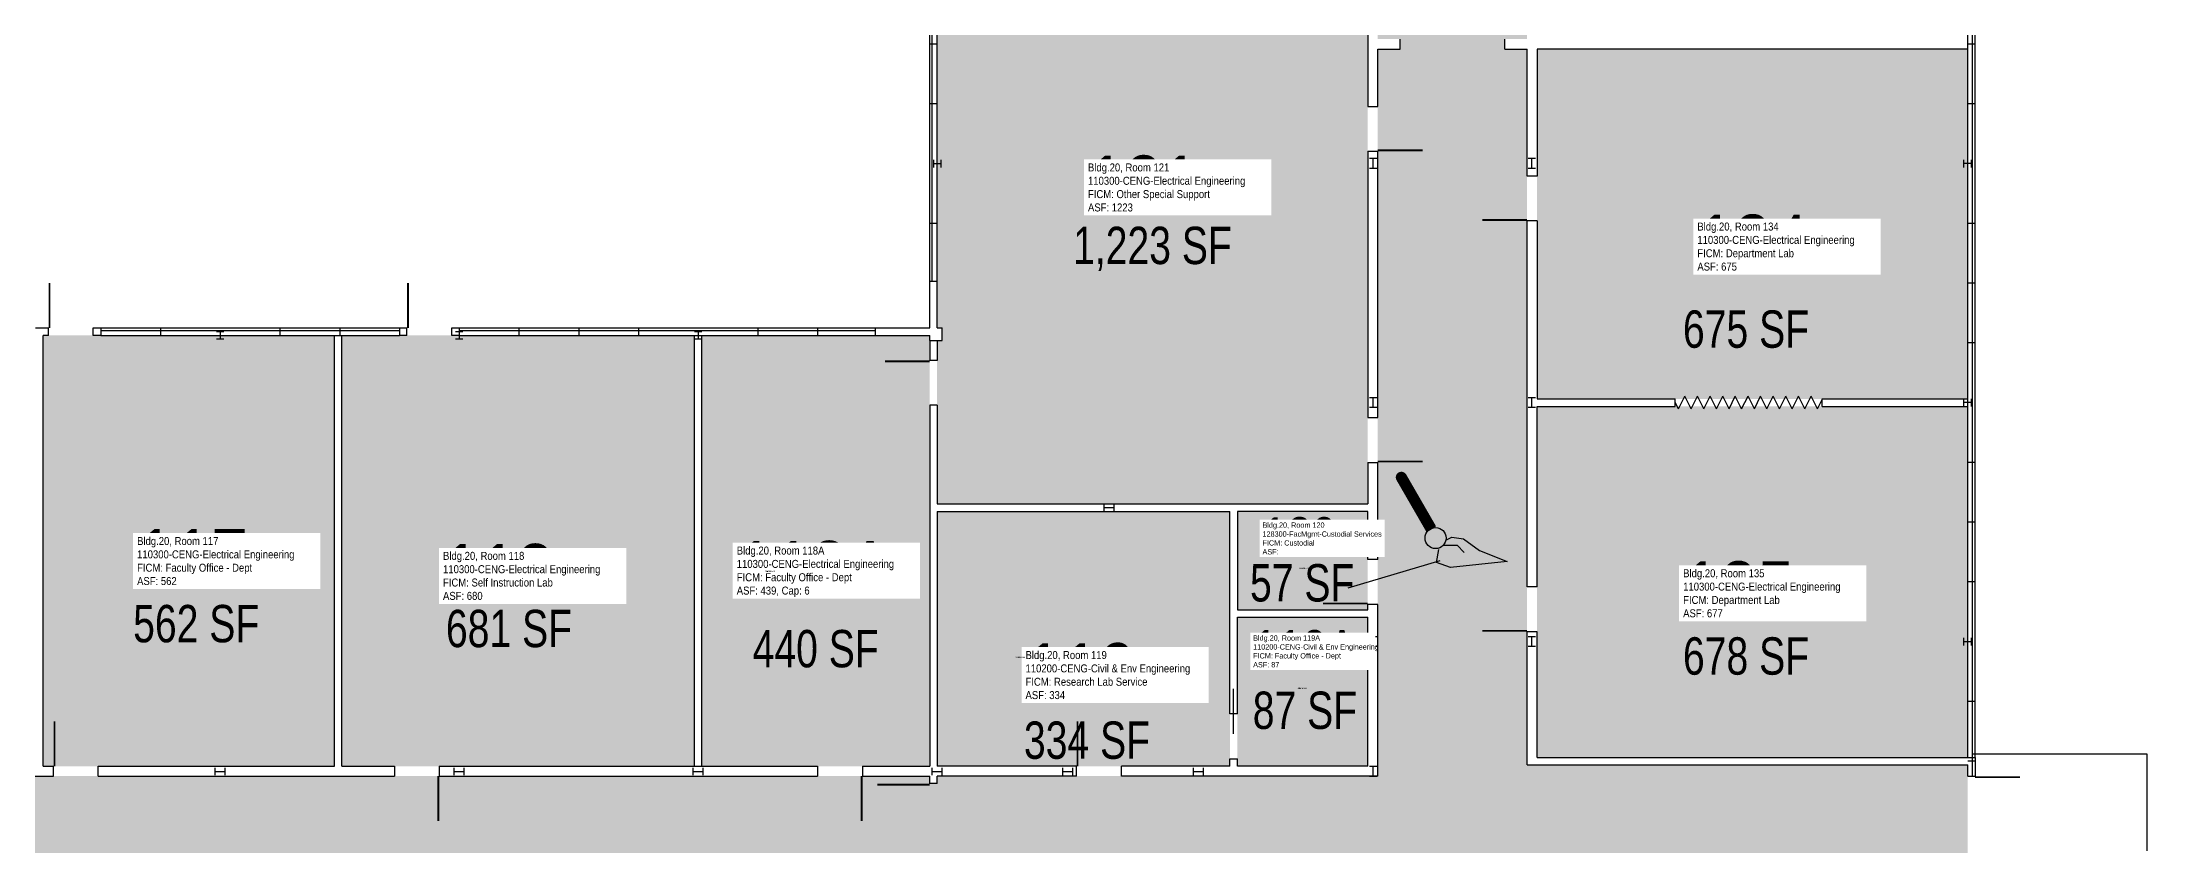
# Model space of a CAD drawing. Header units: inches. Extents: x -221 to 2580, y -38 to 4824.
# Drawn here: x 829 to 2520, y 2920 to 3566 of the extents above; entities that cross this region are included whole.
import ezdxf
from ezdxf.enums import TextEntityAlignment as Align

# ---------------------------------------------------------------- set-up
doc = ezdxf.new("R2010")
doc.units = ezdxf.units.IN
doc.header["$LTSCALE"] = 100
doc.header["$MEASUREMENT"] = 0
doc.layers.get('0').update_dxf_attribs({"linetype": 'CONTINUOUS'})
for name, color, linetype in [('A-COLS', 5, 'CONTINUOUS'), ('A-DOOR', 2, 'CONTINUOUS'), ('A-FLOR', 3, 'CONTINUOUS'), ('A-GLAZ', 1, 'CONTINUOUS'), ('A-IDEN-ICON', 4, 'CONTINUOUS'), ('A-IDEN-RNUM', 7, 'CONTINUOUS'), ('A-IDEN-SNUM', 4, 'CONTINUOUS'), ('A-IDEN-VNUM', 4, 'CONTINUOUS'), ('A-SITE', 3, 'CONTINUOUS'), ('A-WALL', 5, 'CONTINUOUS'), ('AREA-TEXT', 3, 'CONTINUOUS'), ('Rooms-Category-Color', 7, 'CONTINUOUS'), ('Rooms-College-Color', 7, 'CONTINUOUS'), ('Rooms-Department-Color', 7, 'CONTINUOUS'), ('Rooms-Division-Color', 7, 'CONTINUOUS'), ('Rooms-Information', 7, 'CONTINUOUS')]:
    doc.layers.add(name, color=color, linetype=linetype)
doc.styles.add('CP_AREA', font='arial.ttf', dxfattribs={"height": 15})
doc.styles.add('CP_ROOMSNUMBER', font='arial.ttf', dxfattribs={"height": 1})
doc.styles.add('CP_ROOMVNUMBER', font='arial.ttf', dxfattribs={"width": 0.85, "height": 0.075})

# ---------------------------------------------------------------- blocks, each defined once
blk = doc.blocks.new('OUTCOLUMN')
for p, q in [((-3, 9), (3, 9)), ((-3, 3), (3, 3)), ((0, 3), (0, 9))]:
    blk.add_line(p, q)
blk = doc.blocks.new('INCOLUMN')
for p, q in [((-4, -3), (-4, 3)), ((-4, 0), (4, 0)), ((4, -3), (4, 3))]:
    blk.add_line(p, q)
blk = doc.blocks.new('CPCUST')
for p, q in [((0.0171, -0.0639), (0.02, -0.0466)), ((0.0262, -0.0408), (0.0446, -0.0406)), ((0.0297, -0.0341), (0.0376, -0.0302)), ((0.0376, -0.0302), (0.0533, -0.0324)), ((0.0446, -0.0406), (0.0543, -0.0505)), ((0.0533, -0.0324), (0.0745, -0.0479)), ((0.0745, -0.0479), (0.1117, -0.0625)), ((0.0358, -0.0705), (0.0171, -0.0639)), ((0.1117, -0.0625), (0.0358, -0.0705))]:
    blk.add_line(p, q)
at = {"const_width": 0.015}
blk.add_lwpolyline([(-0.03, 0.05), (0.01, -0.0193)], dxfattribs=at)
at = {"const_width": 0.0075}
blk.add_lwpolyline([(-0.0332, 0.0481, 1), (-0.0268, 0.0519, 1)], format="xyb", close=True, dxfattribs=at)
blk.add_circle((0.0158, -0.0313), 0.0141)

msp = doc.modelspace()

# ---------------------------------------------------------------- hatches: boundary and pattern name
at = {"layer": 'Rooms-Category-Color', "true_color": 0xadadad}
for points in [[(1023, 450), (1023, 456), (1902, 456), (1902, 513), (1883, 513), (1883, 868), (1902, 868), (1902, 1496), (1919, 1496), (1919, 1504), (1902, 1504), (1902, 1552), (1548, 1552), (1548, 1617), (1902, 1617), (1902, 2824), (1920, 2824), (1920, 2832), (1902, 2832), (1902, 2880), (1548, 2880), (1548, 2886), (1542, 2886), (1542, 2880), (46, 2880), (46, 2976), (1542, 2976), (1542, 2970), (1548, 2970), (1548, 2976), (1902, 2976), (1902, 3560), (1920, 3560), (1920, 3568), (1902, 3568), (1902, 3977), (1883, 3977), (1883, 4272), (1902, 4272), (1902, 4368), (430, 4368), (430, 4464), (1902, 4464), (1902, 4778), (2022, 4778), (2022, 3568), (2004, 3568), (2004, 3560), (2022, 3560), (2022, 2985), (2376, 2985), (2376, 2895), (2022, 2895), (2022, 2832), (2004, 2832), (2004, 2824), (2022, 2824), (2022, 2313), (2053.8, 2313), (2053.8, 2281), (2022, 2281), (2022, 1504), (2004, 1504), (2004, 1496), (2022, 1496), (2022, 48), (1902, 48), (1902, 360), (1023, 360), (1023, 366), (1017, 366), (1017, 360), (46, 360), (46, 456), (1017, 456), (1017, 450)], [(1894, 3188.7), (1894, 3109.7), (1789.3, 3109.7), (1789.3, 3188.7)]]:
    msp.add_hatch(color=253, dxfattribs=at).paths.add_polyline_path(points)
at = {"layer": 'Rooms-Category-Color', "true_color": 0xe3f498}
for points in [[(1894, 3194.7), (1548, 3194.7), (1548, 3326), (1552, 3326), (1552, 3336), (1548, 3336), (1548, 3704), (1894, 3704)], [(2376, 3560), (2376, 3279), (2030, 3279), (2030, 3560)], [(1069.7, 3330), (1353, 3330), (1353, 2984), (1069.7, 2984)], [(2376, 3273), (2376, 2991), (2030, 2991), (2030, 3273)], [(1783.3, 3188.7), (1783.3, 2984), (1548, 2984), (1548, 3188.7)]]:
    msp.add_hatch(color=61, dxfattribs=at).paths.add_polyline_path(points)
at = {"layer": 'Rooms-Category-Color', "true_color": 0xfa9ba3}
for points in [[(1063.7, 3330), (1063.7, 2984), (829.7, 2984), (829.7, 3330)], [(1359, 3330), (1542, 3330), (1542, 2984), (1359, 2984)], [(1894, 3103.7), (1894, 2984), (1789.3, 2984), (1789.3, 3103.7)]]:
    msp.add_hatch(color=241, dxfattribs=at).paths.add_polyline_path(points)
at = {"layer": 'Rooms-College-Color', "true_color": 0xadadad}
for points in [[(1023, 450), (1023, 456), (1902, 456), (1902, 513), (1883, 513), (1883, 868), (1902, 868), (1902, 1496), (1919, 1496), (1919, 1504), (1902, 1504), (1902, 1552), (1548, 1552), (1548, 1617), (1902, 1617), (1902, 2824), (1920, 2824), (1920, 2832), (1902, 2832), (1902, 2880), (1548, 2880), (1548, 2886), (1542, 2886), (1542, 2880), (46, 2880), (46, 2976), (1542, 2976), (1542, 2970), (1548, 2970), (1548, 2976), (1902, 2976), (1902, 3560), (1920, 3560), (1920, 3568), (1902, 3568), (1902, 3977), (1883, 3977), (1883, 4272), (1902, 4272), (1902, 4368), (430, 4368), (430, 4464), (1902, 4464), (1902, 4778), (2022, 4778), (2022, 3568), (2004, 3568), (2004, 3560), (2022, 3560), (2022, 2985), (2376, 2985), (2376, 2895), (2022, 2895), (2022, 2832), (2004, 2832), (2004, 2824), (2022, 2824), (2022, 2313), (2053.8, 2313), (2053.8, 2281), (2022, 2281), (2022, 1504), (2004, 1504), (2004, 1496), (2022, 1496), (2022, 48), (1902, 48), (1902, 360), (1023, 360), (1023, 366), (1017, 366), (1017, 360), (46, 360), (46, 456), (1017, 456), (1017, 450)], [(1894, 3188.7), (1894, 3109.7), (1789.3, 3109.7), (1789.3, 3188.7)]]:
    msp.add_hatch(color=253, dxfattribs=at).paths.add_polyline_path(points)
at = {"layer": 'Rooms-College-Color', "true_color": 0x99d7b2}
for points in [[(1894, 3194.7), (1548, 3194.7), (1548, 3326), (1552, 3326), (1552, 3336), (1548, 3336), (1548, 3704), (1894, 3704)], [(2376, 3560), (2376, 3279), (2030, 3279), (2030, 3560)], [(1063.7, 3330), (1063.7, 2984), (829.7, 2984), (829.7, 3330)], [(1069.7, 3330), (1353, 3330), (1353, 2984), (1069.7, 2984)], [(1359, 3330), (1542, 3330), (1542, 2984), (1359, 2984)], [(2376, 3273), (2376, 2991), (2030, 2991), (2030, 3273)], [(1783.3, 3188.7), (1783.3, 2984), (1548, 2984), (1548, 3188.7)], [(1894, 3103.7), (1894, 2984), (1789.3, 2984), (1789.3, 3103.7)]]:
    msp.add_hatch(color=253, dxfattribs=at).paths.add_polyline_path(points)
at = {"layer": 'Rooms-Department-Color', "true_color": 0xacacac}
for points in [[(1023, 450), (1023, 456), (1902, 456), (1902, 513), (1883, 513), (1883, 868), (1902, 868), (1902, 1496), (1919, 1496), (1919, 1504), (1902, 1504), (1902, 1552), (1548, 1552), (1548, 1617), (1902, 1617), (1902, 2824), (1920, 2824), (1920, 2832), (1902, 2832), (1902, 2880), (1548, 2880), (1548, 2886), (1542, 2886), (1542, 2880), (46, 2880), (46, 2976), (1542, 2976), (1542, 2970), (1548, 2970), (1548, 2976), (1902, 2976), (1902, 3560), (1920, 3560), (1920, 3568), (1902, 3568), (1902, 3977), (1883, 3977), (1883, 4272), (1902, 4272), (1902, 4368), (430, 4368), (430, 4464), (1902, 4464), (1902, 4778), (2022, 4778), (2022, 3568), (2004, 3568), (2004, 3560), (2022, 3560), (2022, 2985), (2376, 2985), (2376, 2895), (2022, 2895), (2022, 2832), (2004, 2832), (2004, 2824), (2022, 2824), (2022, 2313), (2053.8, 2313), (2053.8, 2281), (2022, 2281), (2022, 1504), (2004, 1504), (2004, 1496), (2022, 1496), (2022, 48), (1902, 48), (1902, 360), (1023, 360), (1023, 366), (1017, 366), (1017, 360), (46, 360), (46, 456), (1017, 456), (1017, 450)], [(1894, 3188.7), (1894, 3109.7), (1789.3, 3109.7), (1789.3, 3188.7)]]:
    msp.add_hatch(color=253, dxfattribs=at).paths.add_polyline_path(points)
at = {"layer": 'Rooms-Department-Color', "true_color": 0x99d7b2}
for points in [[(1894, 3194.7), (1548, 3194.7), (1548, 3326), (1552, 3326), (1552, 3336), (1548, 3336), (1548, 3704), (1894, 3704)], [(2376, 3560), (2376, 3279), (2030, 3279), (2030, 3560)], [(1063.7, 3330), (1063.7, 2984), (829.7, 2984), (829.7, 3330)], [(1069.7, 3330), (1353, 3330), (1353, 2984), (1069.7, 2984)], [(1359, 3330), (1542, 3330), (1542, 2984), (1359, 2984)], [(2376, 3273), (2376, 2991), (2030, 2991), (2030, 3273)], [(1783.3, 3188.7), (1783.3, 2984), (1548, 2984), (1548, 3188.7)], [(1894, 3103.7), (1894, 2984), (1789.3, 2984), (1789.3, 3103.7)]]:
    msp.add_hatch(color=253, dxfattribs=at).paths.add_polyline_path(points)
at = {"layer": 'Rooms-Division-Color', "true_color": 0xadadad}
for points in [[(1023, 450), (1023, 456), (1902, 456), (1902, 513), (1883, 513), (1883, 868), (1902, 868), (1902, 1496), (1919, 1496), (1919, 1504), (1902, 1504), (1902, 1552), (1548, 1552), (1548, 1617), (1902, 1617), (1902, 2824), (1920, 2824), (1920, 2832), (1902, 2832), (1902, 2880), (1548, 2880), (1548, 2886), (1542, 2886), (1542, 2880), (46, 2880), (46, 2976), (1542, 2976), (1542, 2970), (1548, 2970), (1548, 2976), (1902, 2976), (1902, 3560), (1920, 3560), (1920, 3568), (1902, 3568), (1902, 3977), (1883, 3977), (1883, 4272), (1902, 4272), (1902, 4368), (430, 4368), (430, 4464), (1902, 4464), (1902, 4778), (2022, 4778), (2022, 3568), (2004, 3568), (2004, 3560), (2022, 3560), (2022, 2985), (2376, 2985), (2376, 2895), (2022, 2895), (2022, 2832), (2004, 2832), (2004, 2824), (2022, 2824), (2022, 2313), (2053.8, 2313), (2053.8, 2281), (2022, 2281), (2022, 1504), (2004, 1504), (2004, 1496), (2022, 1496), (2022, 48), (1902, 48), (1902, 360), (1023, 360), (1023, 366), (1017, 366), (1017, 360), (46, 360), (46, 456), (1017, 456), (1017, 450)], [(1894, 3188.7), (1894, 3109.7), (1789.3, 3109.7), (1789.3, 3188.7)]]:
    msp.add_hatch(color=253, dxfattribs=at).paths.add_polyline_path(points)
at = {"layer": 'Rooms-Division-Color', "true_color": 0x99d7b2}
for points in [[(1894, 3194.7), (1548, 3194.7), (1548, 3326), (1552, 3326), (1552, 3336), (1548, 3336), (1548, 3704), (1894, 3704)], [(2376, 3560), (2376, 3279), (2030, 3279), (2030, 3560)], [(1063.7, 3330), (1063.7, 2984), (829.7, 2984), (829.7, 3330)], [(1069.7, 3330), (1353, 3330), (1353, 2984), (1069.7, 2984)], [(1359, 3330), (1542, 3330), (1542, 2984), (1359, 2984)], [(2376, 3273), (2376, 2991), (2030, 2991), (2030, 3273)], [(1783.3, 3188.7), (1783.3, 2984), (1548, 2984), (1548, 3188.7)], [(1894, 3103.7), (1894, 2984), (1789.3, 2984), (1789.3, 3103.7)]]:
    msp.add_hatch(color=253, dxfattribs=at).paths.add_polyline_path(points)

# ---------------------------------------------------------------- linework, layer by layer
at = {"layer": 'A-DOOR'}
msp.add_line((1786, 3010), (1786, 3046), dxfattribs=at)
for points in [[(1902, 3478.7, 1.5, 1.5, 0), (1938, 3478.7, 0, 0, 0), (1938, 3479.5, 0, 0, 0.414214), (1900.5, 3514, 0, 0, 0.414214)], [(2022, 3422.7, 1.5, 1.5, 0), (1986, 3422.7, 0, 0, 0), (1986, 3423.5, 0, 0, -0.414214), (2023.5, 3458, 0, 0, -0.414214)], [(834.8, 3336, 1.5, 1.5, 0), (834.8, 3372, 0, 0, 0), (835.5, 3372, 0, 0, -0.414214), (870, 3334.5, 0, 0, -0.414214)], [(1122.8, 3336, 1.5, 1.5, 0), (1122.8, 3372, 0, 0, 0), (1123.5, 3372, 0, 0, -0.414214), (1158, 3334.5, 0, 0, -0.414214)], [(1542, 3309.2, 1.5, 1.5, 0), (1506, 3309.2, 0, 0, 0), (1506, 3308.5, 0, 0, 0.414214), (1543.5, 3274, 0, 0, 0.414214)], [(1902, 3228.7, 1.5, 1.5, 0), (1938, 3228.7, 0, 0, 0), (1938, 3229.5, 0, 0, 0.414214), (1900.5, 3264, 0, 0, 0.414214)], [(1894, 3114.7, 1.5, 1.5, 0), (1858, 3114.7, 0, 0, 0), (1858, 3115.5, 0, 0, -0.414214), (1895.5, 3150, 0, 0, -0.414214)], [(2022, 3092.7, 1.5, 1.5, 0), (1986, 3092.7, 0, 0, 0), (1986, 3093.5, 0, 0, -0.414214), (2023.5, 3128, 0, 0, -0.414214)], [(838.8, 2984, 1.5, 1.5, 0), (838.8, 3020, 0, 0, 0), (839.5, 3020, 0, 0, -0.414214), (874, 2982.5, 0, 0, -0.414214)], [(1660.8, 2984, 1.5, 1.5, 0), (1660.8, 3020, 0, 0, 0), (1661.5, 3020, 0, 0, -0.414214), (1696, 2982.5, 0, 0, -0.414214)], [(1147.3, 2976, 1.5, 1.5, 0), (1147.3, 2940, 0, 0, 0), (1146.5, 2940, 0, 0, -0.414214), (1112, 2977.5, 0, 0, -0.414214)], [(1487.3, 2976, 1.5, 1.5, 0), (1487.3, 2940, 0, 0, 0), (1486.5, 2940, 0, 0, -0.414214), (1452, 2977.5, 0, 0, -0.414214)], [(1542, 2969.2, 1.5, 1.5, 0), (1500, 2969.2, 0, 0, 0), (1500, 2970, 0, 0, 0.414214), (1542, 2928, 0, 0, 0.414214)], [(2382, 2975.2, 1.5, 1.5, 0), (2418, 2975.2, 0, 0, 0), (2418, 2974.5, 0, 0, -0.414214), (2380.5, 2940, 0, 0, -0.414214)], [(1548, 2886.7, 1.5, 1.5, 0), (1590, 2886.7, 0, 0, 0), (1590, 2886, 0, 0, 0.414214), (1548, 2928, 0, 0, 0.414214)], [(2380, 2904.7, 1.5, 1.5, 0), (2416, 2904.7, 0, 0, 0), (2416, 2905.5, 0, 0, 0.414214), (2378.5, 2940, 0, 0, 0.414214)]]:
    msp.add_lwpolyline(points, format="xyseb", dxfattribs=at)
at = {"layer": 'A-FLOR'}
for p, q in [((2143.7, 3271.1), (2148.7, 3281.1)), ((2153.8, 3271.1), (2148.7, 3281.1)), ((2153.8, 3271.1), (2158.9, 3281.1)), ((2164, 3271.1), (2158.9, 3281.1)), ((2164, 3271.1), (2169, 3281.1)), ((2174.1, 3271.1), (2169, 3281.1)), ((2174.1, 3271.1), (2179.2, 3281.1)), ((2184.3, 3271.1), (2179.2, 3281.1)), ((2184.3, 3271.1), (2189.3, 3281.1)), ((2194.4, 3271.1), (2189.3, 3281.1)), ((2194.4, 3271.1), (2199.5, 3281.1)), ((2204.6, 3271.1), (2199.5, 3281.1)), ((2204.6, 3271.1), (2209.6, 3281.1)), ((2214.7, 3271.1), (2209.6, 3281.1)), ((2214.7, 3271.1), (2219.8, 3281.1)), ((2224.9, 3271.1), (2219.8, 3281.1)), ((2224.9, 3271.1), (2229.9, 3281.1)), ((2235, 3271.1), (2229.9, 3281.1)), ((2235, 3271.1), (2240.1, 3281.1)), ((2245.2, 3271.1), (2240.1, 3281.1)), ((2245.2, 3271.1), (2250.3, 3281.1)), ((2255.3, 3271.1), (2250.3, 3281.1)), ((2141.1, 3273), (2141.1, 3279)), ((2143.7, 3271.1), (2141.1, 3276.1)), ((2255.3, 3271.1), (2259.1, 3278.6)), ((2259.1, 3273), (2259.1, 3279))]:
    msp.add_line(p, q, dxfattribs=at)
at = {"layer": 'A-GLAZ'}
for p, q in [((2376, 2991), (2376, 4762.5)), ((2380, 2976), (2380, 4762.5)), ((2382, 2991), (2382, 4762.5)), ((1542, 3373.5), (1542, 3756)), ((1544, 3373.5), (1544, 3756)), ((1548, 3373.5), (1548, 3756)), ((1548, 3564), (1542, 3564)), ((2382, 3564), (2376, 3564)), ((1548, 3516), (1542, 3516)), ((2382, 3516), (2376, 3516)), ((1548, 3420), (1542, 3420)), ((2382, 3420), (2376, 3420)), ((2382, 3372), (2376, 3372)), ((876, 3336), (876, 3330)), ((876, 3336), (1116, 3336)), ((876, 3334), (1116, 3334)), ((924, 3336), (924, 3330)), ((1020, 3336), (1020, 3330)), ((1068, 3336), (1068, 3330)), ((1116, 3336), (1116, 3330)), ((1164, 3336), (1164, 3330)), ((1164, 3336), (1498.5, 3336)), ((1164, 3334), (1498.5, 3334)), ((1212, 3336), (1212, 3330)), ((1260, 3336), (1260, 3330)), ((1308, 3336), (1308, 3330)), ((1404, 3336), (1404, 3330)), ((1452, 3336), (1452, 3330)), ((876, 3330), (1116, 3330)), ((1164, 3330), (1498.5, 3330)), ((2382, 3324), (2376, 3324)), ((2382, 3228), (2376, 3228)), ((2382, 3180), (2376, 3180)), ((2382, 3132), (2376, 3132)), ((2382, 3036), (2376, 3036)), ((2382, 2988), (2376, 2988))]:
    msp.add_line(p, q, dxfattribs=at)
at = {"layer": 'A-IDEN-ICON'}
msp.add_line((1952, 3149), (1878, 3127), dxfattribs=at)
at = {"layer": 'A-SITE'}
for p, q in [((2380, 2994), (2520, 2994)), ((2520, 2994), (2520, 2916))]:
    msp.add_line(p, q, dxfattribs=at)
at = {"layer": 'A-WALL'}
for p, q in [((1894, 3704), (1894, 3514)), ((1902, 3560), (1920, 3560)), ((1902, 3514), (1902, 3560)), ((1920, 3560), (1920, 3568)), ((2004, 3560), (2004, 3568)), ((2004, 3560), (2022, 3560)), ((2022, 3458), (2022, 3560)), ((2376, 3560), (2030, 3560)), ((2030, 3560), (2030, 3458)), ((1894, 3514), (1902, 3514)), ((1894, 3478), (1902, 3478)), ((1894, 3478), (1894, 3264)), ((1902, 3264), (1902, 3478)), ((2030, 3458), (2022, 3458)), ((2030, 3422), (2022, 3422)), ((2022, 3128), (2022, 3422)), ((2030, 3422), (2030, 3279)), ((1542, 3373.5), (1548, 3373.5)), ((1542, 3336), (1542, 3373.5)), ((1548, 3336), (1548, 3373.5)), ((823.7, 3336), (834, 3336)), ((834, 3330), (834, 3336)), ((870, 3330), (870, 3336)), ((870, 3336), (876, 3336)), ((1116, 3336), (1122, 3336)), ((1122, 3330), (1122, 3336)), ((1158, 3330), (1158, 3336)), ((1158, 3336), (1164, 3336)), ((1498.5, 3330), (1498.5, 3336)), ((1498.5, 3336), (1542, 3336)), ((1548, 3336), (1552, 3336)), ((1552, 3326), (1552, 3336)), ((829.7, 2984), (829.7, 3330)), ((834, 3330), (829.7, 3330)), ((876, 3330), (870, 3330)), ((1063.7, 2984), (1063.7, 3330)), ((1069.7, 2984), (1069.7, 3330)), ((1122, 3330), (1116, 3330)), ((1164, 3330), (1158, 3330)), ((1353, 2984), (1353, 3330)), ((1359, 2984), (1359, 3330)), ((1498.5, 3330), (1542, 3330)), ((1542, 3326), (1542, 3330)), ((1542, 3326), (1552, 3326)), ((1542, 3326), (1542, 3310)), ((1548, 3326), (1548, 3310)), ((1548, 3310), (1542, 3310)), ((1548, 3274), (1542, 3274)), ((1542, 3274), (1542, 2984)), ((1548, 3274), (1548, 3194.7)), ((1894, 3264), (1902, 3264)), ((2030, 3279), (2141.1, 3279)), ((2030, 3273), (2141.1, 3273)), ((2030, 3128), (2030, 3273)), ((2259.1, 3279), (2376, 3279)), ((2259.1, 3273), (2376, 3273)), ((1894, 3228), (1902, 3228)), ((1894, 3228), (1894, 3194.7)), ((1902, 3150), (1902, 3228)), ((1548, 3194.7), (1894, 3194.7)), ((1548, 3188.7), (1783.3, 3188.7)), ((1548, 3188.7), (1548, 2984)), ((1783.3, 3026), (1783.3, 3188.7)), ((1789.3, 3188.7), (1789.3, 3109.7)), ((1894, 3188.7), (1789.3, 3188.7)), ((1894, 3150), (1894, 3188.7)), ((1902, 3150), (1894, 3150)), ((1894, 3109.7), (1894, 3114)), ((1902, 3114), (1894, 3114)), ((1902, 2976), (1902, 3114)), ((2030, 3128), (2022, 3128)), ((1789.3, 3109.7), (1894, 3109.7)), ((1789.3, 3103.7), (1894, 3103.7)), ((1789.3, 3026), (1789.3, 3103.7)), ((1894, 2984), (1894, 3103.7)), ((2022, 2985), (2022, 3092)), ((2030, 3092), (2022, 3092)), ((2030, 2991), (2030, 3092)), ((1789.3, 3026), (1783.3, 3026)), ((829.7, 2984), (838, 2984)), ((838, 2976), (838, 2984)), ((874, 2976), (874, 2984)), ((874, 2984), (1063.7, 2984)), ((1069.7, 2984), (1112, 2984)), ((1112, 2984), (1112, 2976)), ((1148, 2984), (1148, 2976)), ((1148, 2984), (1452, 2984)), ((1452, 2984), (1452, 2976)), ((1488, 2984), (1488, 2976)), ((1488, 2984), (1542, 2984)), ((1660, 2984), (1548, 2984)), ((1660, 2976), (1660, 2984)), ((1783.3, 2984), (1696, 2984)), ((1696, 2976), (1696, 2984)), ((1783.3, 2984), (1783.3, 2990)), ((1783.3, 2990), (1789.3, 2990)), ((1789.3, 2984), (1789.3, 2990)), ((1894, 2984), (1789.3, 2984)), ((2022, 2985), (2376, 2985)), ((2030, 2991), (2382, 2991)), ((2376, 2976), (2376, 2985)), ((2382, 2991), (2382, 2976)), ((744, 2976), (838, 2976)), ((874, 2976), (1112, 2976)), ((1148, 2976), (1452, 2976)), ((1488, 2976), (1542, 2976)), ((1542, 2970), (1542, 2976)), ((1548, 2970), (1542, 2970)), ((1548, 2970), (1548, 2976)), ((1660, 2976), (1548, 2976)), ((1902, 2976), (1696, 2976)), ((2376, 2976), (2382, 2976))]:
    msp.add_line(p, q, dxfattribs=at)

# ---------------------------------------------------------------- block references
at = {"layer": 'A-COLS'}
for name, p, xscale, yscale, zscale, rotation in [('OUTCOLUMN', (1542, 3468), 0.9999999990686774, 0.9999999990686774, 0.9999999990686774, 270), ('INCOLUMN', (1898.3, 3468), 0.9999999990686774, 0.9999999990686774, 0.9999999990686774, 90), ('INCOLUMN', (2025.8, 3468), 0.9999999990686774, 0.9999999990686774, 0.9999999990686774, 90), ('OUTCOLUMN', (2382, 3468), 0.9999999990686774, 0.9999999990686774, 0.9999999990686774, 90), ('OUTCOLUMN', (972, 3336), 0.9999999962747097, 0.9999999962747097, 0.9999999962747097, 180), ('OUTCOLUMN', (1164, 3336), 0.9999999962747097, 0.9999999962747097, 0.9999999962747097, 180), ('OUTCOLUMN', (1356, 3336), 0.9999999962747097, 0.9999999962747097, 0.9999999962747097, 180), ('INCOLUMN', (1898.3, 3276), 0.9999999990686774, 0.9999999990686774, 0.9999999990686774, 90), ('INCOLUMN', (2025.8, 3276), 0.9999999990686774, 0.9999999990686774, 0.9999999990686774, 90), ('OUTCOLUMN', (2382, 3276), 0.9999999990686774, 0.9999999990686774, 0.9999999990686774, 90), ('INCOLUMN', (1898.3, 3084), 0.9999999990686774, 0.9999999990686774, 0.9999999990686774, 90), ('INCOLUMN', (2025.8, 3084), 0.9999999990686774, 0.9999999990686774, 0.9999999990686774, 90), ('OUTCOLUMN', (2382, 3084), 0.9999999990686774, 0.9999999990686774, 0.9999999990686774, 90), ('INCOLUMN', (1898.3, 2979.7), 0.9999999990686774, 0.9999999990686774, 0.9999999990686774, 90)]:
    msp.add_blockref(name, p, dxfattribs=dict(at, xscale=xscale, yscale=yscale, zscale=zscale, rotation=rotation))
at = {"layer": 'A-COLS', "xscale": 0.9999999962747097, "yscale": 0.9999999962747097, "zscale": 0.9999999962747097}
for p in [(1686.3, 3191.7), (972, 2979.7), (1164, 2979.7), (1356, 2979.7), (1548, 2979.7), (1653, 2979.7), (1758, 2979.7)]:
    msp.add_blockref('INCOLUMN', p, dxfattribs=at)
at = {"layer": 'A-IDEN-ICON', "xscale": 600, "yscale": 600, "zscale": 600, "rotation": 359.9999999791892}
msp.add_blockref('CPCUST', (1939, 3186), dxfattribs=at)

# ---------------------------------------------------------------- texts
at = {"layer": 'A-IDEN-RNUM', "style": 'CP_ROOMSNUMBER', "width": 0.85}
for s, p in [('0121-00', (1733.8, 3451.2)), ('0134-00', (2192, 3408)), ('0117-00', (939.1, 3140)), ('0118-00', (1195.5, 3140)), ('0118-A0', (1409.8, 3140)), ('0120-00', (1838.7, 3142.5)), ('0135-00', (2192, 3126)), ('0119-00', (1611, 3071)), ('0119-A0', (1837.5, 3046.1))]:
    msp.add_text(s, height=1, rotation=360, dxfattribs=at).set_placement(p)
at = {"layer": 'A-IDEN-SNUM', "style": 'CP_ROOMSNUMBER', "width": 0.85}
for s, p in [('0200012100', (1733.8, 3451.2)), ('0200013400', (2192, 3408)), ('0200011700', (939.1, 3140)), ('0200011800', (1195.5, 3140)), ('02000118A0', (1409.8, 3140)), ('0200012000', (1838.7, 3142.5)), ('0200013500', (2192, 3126)), ('0200011900', (1611, 3071)), ('02000119A0', (1837.5, 3046.1))]:
    msp.add_text(s, height=1, rotation=360, dxfattribs=at).set_placement(p)
at = {"layer": 'A-IDEN-VNUM', "style": 'CP_ROOMVNUMBER', "width": 0.85}
for s, height, p in [('121', 45, (1713.8, 3452)), ('134', 45, (2203.3, 3404.5)), ('120', 30, (1839.1, 3169)), ('117', 45, (949.8, 3151.9)), ('118', 45, (1195.5, 3140)), ('118A', 45, (1449.4, 3142.4)), ('135', 45, (2192, 3126)), ('119', 45, (1663.6, 3060.3)), ('119A', 30, (1843.5, 3078.3))]:
    msp.add_text(s, height=height, dxfattribs=at).set_placement(p, align=Align.MIDDLE_CENTER)
at = {"layer": 'AREA-TEXT', "style": 'CP_AREA', "width": 0.75}
for s, p in [('1,223 SF', (1721, 3402.3)), ('675 SF', (2197.9, 3335.1)), ('57 SF', (1841.3, 3131.3)), ('562 SF', (952.7, 3098.5)), ('681 SF', (1204, 3094.6)), ('440 SF', (1450.4, 3078.4)), ('678 SF', (2197.9, 3072.5)), ('87 SF', (1843.5, 3028.9)), ('334 SF', (1668.4, 3004.9))]:
    msp.add_text(s, height=30, dxfattribs=at).set_placement(p, align=Align.MIDDLE_CENTER)

# ---------------------------------------------------------------- next in the draw order: texts
at = {"layer": 'Rooms-Information', "attachment_point": 7, "style": 'CP_ROOMVNUMBER', "bg_fill": 3, "box_fill_scale": 1.5, "bg_fill_color": 256, "bg_fill_true_color": 13158600, "bg_fill_transparency": 0}
for s, insert, char_height, width in [('Bldg.20, Room 121^M^J110300-CENG-Electrical Engineering^M^JFICM: Other Special Support^M^JASF: 1223', (1669.2, 3429.5), 6.429, 144), ('Bldg.20, Room 134^M^J110300-CENG-Electrical Engineering^M^JFICM: Department Lab^M^JASF: 675', (2158.8, 3382), 6.429, 144), ('Bldg.20, Room 120^M^J128300-FacMgmt-Custodial Services^M^JFICM: Custodial^M^JASF: ', (1809.4, 3154), 4.286, 96), ('Bldg.20, Room 117^M^J110300-CENG-Electrical Engineering^M^JFICM: Faculty Office - Dept^M^JASF: 562', (905.2, 3129.4), 6.429, 144), ('Bldg.20, Room 118A^M^J110300-CENG-Electrical Engineering^M^JFICM: Faculty Office - Dept^M^JASF: 439, Cap: 6', (1387, 3119.9), 6.4286, 144), ('Bldg.20, Room 118^M^J110300-CENG-Electrical Engineering^M^JFICM: Self Instruction Lab^M^JASF: 680', (1151, 3117.5), 6.429, 144), ('Bldg.20, Room 135^M^J110300-CENG-Electrical Engineering^M^JFICM: Department Lab^M^JASF: 677', (2147.4, 3103.5), 6.429, 144), ('Bldg.20, Room 119^M^J110200-CENG-Civil & Env Engineering^M^JFICM: Research Lab Service^M^JASF: 334', (1619, 3037.8), 6.429, 144), ('Bldg.20, Room 119A^M^J110200-CENG-Civil & Env Engineering^M^JFICM: Faculty Office - Dept^M^JASF: 87', (1801.9, 3063.3), 4.286, 96)]:
    msp.add_mtext(s, dxfattribs=dict(at, insert=insert, char_height=char_height, width=width))

doc.saveas('drawing.dxf')
